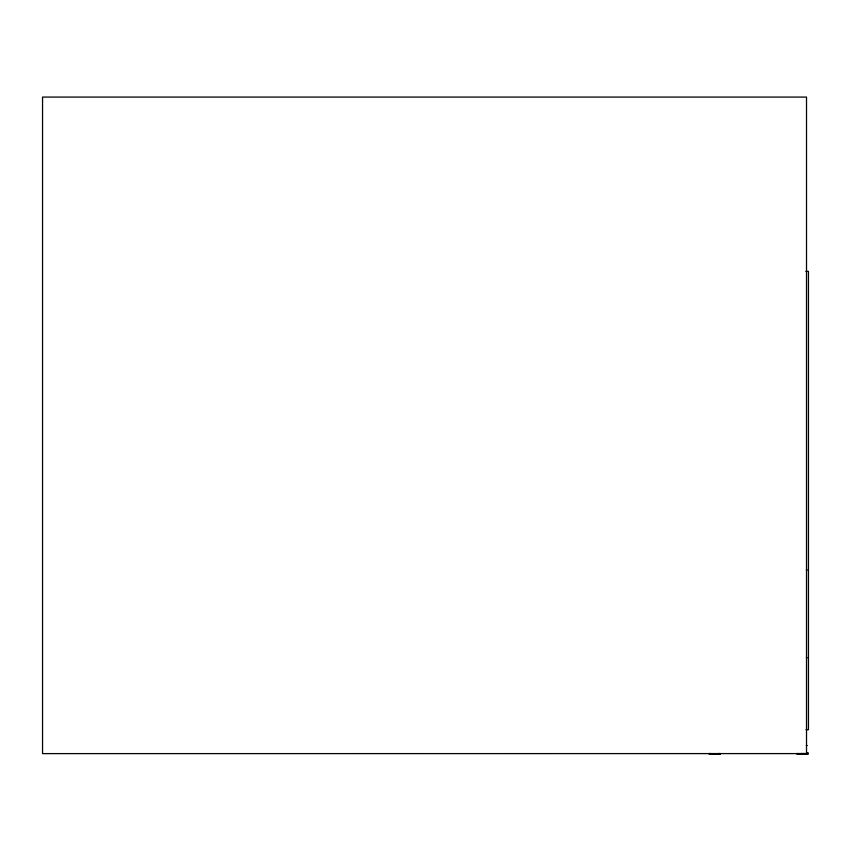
<?xml version="1.0" encoding="UTF-8"?>
<svg xmlns="http://www.w3.org/2000/svg" width="851" height="851" viewBox="0 0 851 851"><rect width="100%" height="100%" fill="white"/><g stroke="black" fill="none" stroke-linecap="round" stroke-linejoin="round"><path stroke-width="1.28" d="M800.823 753.88L802.589 753.922M807.418 753.89L807.993 753.858M719.584 753.603L720.276 753.603M709.149 753.858L709.83 753.858M715.946 753.88L717.616 753.848M719.584 753.89L720.276 753.89L719.584 753.848M797.089 753.603L798.557 753.56M796.983 753.858L797.653 753.858M807.418 753.603L808.237 753.582L807.418 753.56M710.745 753.56L709.149 753.571L709.83 753.614M718.68 753.614L719.701 753.614M709.723 753.848L710.745 753.848M715.563 753.88L715.946 753.858M719.701 753.901L717.499 753.901M806.514 753.614L806.514 97.078L42.55 97.078L42.55 753.614L807.663 753.592L806.514 753.55M797.557 753.848L798.557 753.848M803.78 753.88L804.418 753.88L803.78 753.858M806.514 753.901L807.525 753.901M717.499 753.614L718.797 753.624M710.628 753.837L711.925 753.848M718.797 753.912L716.127 753.912M805.333 753.614L806.759 753.603M798.461 753.837L799.738 753.848M801.578 753.858L799.642 753.837M803.397 753.88L806.62 753.912M716.127 753.624L717.616 753.624M711.808 753.837L716.244 753.922M713.744 753.858L714.297 753.869M715.127 753.88L715.68 753.89L715.127 753.858M802.259 753.56L800.908 753.571L804.206 753.614M803.206 753.592L804.557 753.571L801.014 753.624M803.961 753.624L805.578 753.614M805.833 271.363L808.45 271.363L808.45 729.732L806.025 729.732M806.301 569.979L807.195 569.979M806.301 657.749L807.195 657.749M806.301 745.519L807.195 745.519M716.244 753.635L711.808 753.614M801.014 753.826L803.504 753.89L802.961 753.858M802.493 753.912L804.355 753.88L801.578 753.88M716.244 753.837L711.808 753.901M799.642 753.614L801.259 753.614M799.642 753.901L801.674 753.89M803.961 753.826L806.62 753.848M713.744 753.88L714.297 753.89M798.461 753.614L799.887 753.614M798.461 753.901L799.738 753.912M710.628 753.614L711.925 753.624M717.499 753.837L718.797 753.848M710.628 753.901L711.925 753.912M797.557 753.603L798.706 753.603M806.514 753.837L807.525 753.858M797.557 753.89L798.557 753.912M718.787 753.56L719.701 753.571M709.723 753.603L710.745 753.624M709.723 753.89L710.745 753.912M718.68 753.837L719.701 753.858M796.983 753.592L797.791 753.592M807.418 753.848L808.099 753.869M796.983 753.88L797.653 753.901M719.584 753.56L720.276 753.582M709.149 753.88L709.83 753.901M808.429 753.284L806.759 753.316L808.429 753.284"/></g></svg>
